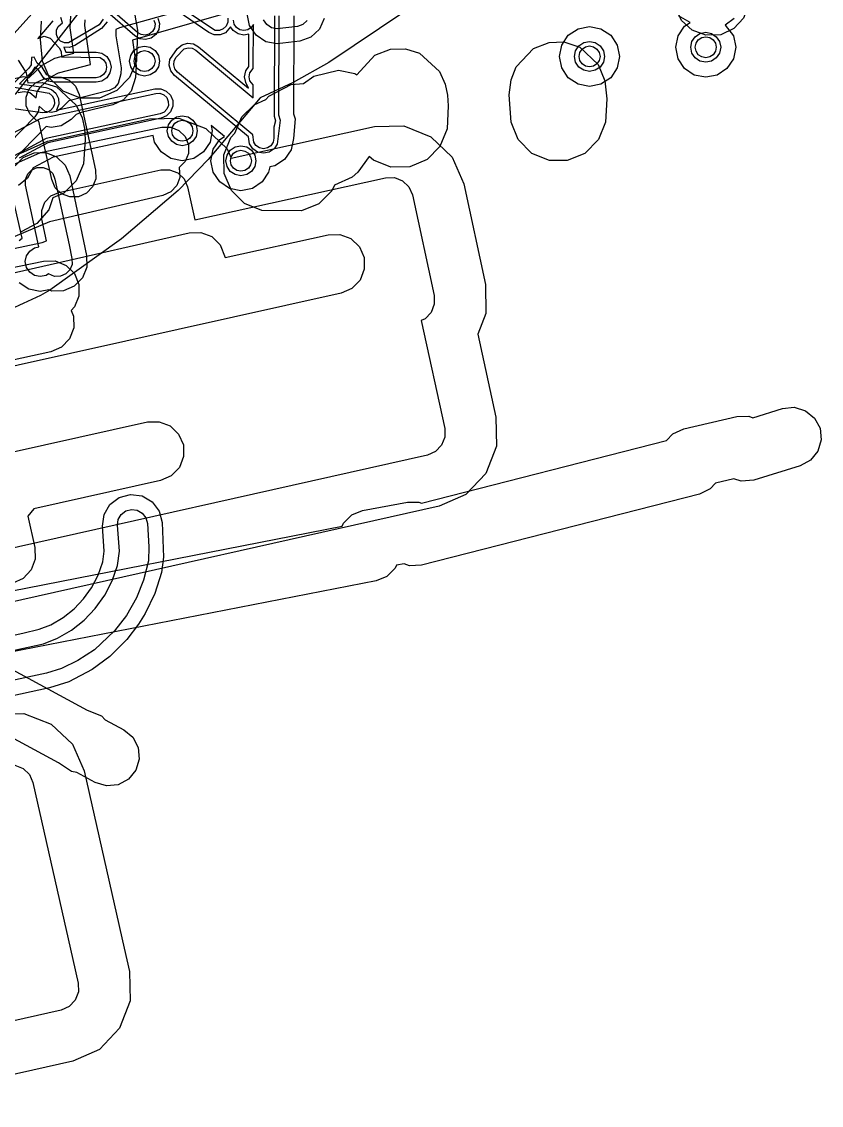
# Model space of a CAD drawing. Header units: metres. Extents: x 8738 to 9560, y -8972 to -7699.
# Drawn here: x 8948.7 to 9002, y -8259.4 to -8187.1 of the extents above; entities that cross this region are included whole.
import ezdxf

# ---------------------------------------------------------------- set-up
doc = ezdxf.new("R2010")
doc.units = ezdxf.units.M
doc.layers.add('AI_GREENING_EXCLUSIONS', color=1, linetype='Continuous')
doc.layers.add('AI_GREENING_LAWN', color=82, linetype='Continuous')

msp = doc.modelspace()

# ---------------------------------------------------------------- linework, layer by layer
at = {"layer": 'AI_GREENING_EXCLUSIONS'}
for points in [[(8994.103, -8183.118), (8995.089, -8183.079), (8996.006, -8183.42), (8996.705, -8184.067), (8997.114, -8184.949), (8997.153, -8185.935), (8996.812, -8186.852), (8996.165, -8187.551), (8995.283, -8187.96), (8994.297, -8187.999), (8993.38, -8187.658), (8992.681, -8187.011), (8992.272, -8186.129), (8992.233, -8185.143), (8992.574, -8184.226), (8993.221, -8183.527), (8994.103, -8183.118)], [(8987.303, -8191.262), (8986.538, -8191.414), (8985.773, -8191.262), (8985.124, -8190.828), (8984.69, -8190.179), (8984.538, -8189.414), (8984.69, -8188.649), (8985.124, -8188), (8985.773, -8187.566), (8986.538, -8187.414), (8987.303, -8187.566), (8987.952, -8188), (8988.386, -8188.649), (8988.538, -8189.414), (8988.386, -8190.179), (8987.952, -8190.828), (8987.303, -8191.262)], [(8994.286, -8189.802), (8993.903, -8189.726), (8993.579, -8189.509), (8993.362, -8189.185), (8993.286, -8188.802), (8993.362, -8188.419), (8993.579, -8188.095), (8993.903, -8187.878), (8994.286, -8187.802), (8994.669, -8187.878), (8994.993, -8188.095), (8995.21, -8188.419), (8995.286, -8188.802), (8995.21, -8189.185), (8994.993, -8189.509), (8994.669, -8189.726), (8994.286, -8189.802)], [(8985.885, -8188.797), (8987.109, -8189.955), (8987.555, -8191.03), (8987.689, -8192.247), (8987.611, -8193.792), (8987.138, -8194.962), (8986.216, -8195.884), (8985.051, -8196.354), (8983.864, -8196.354), (8982.699, -8195.884), (8981.776, -8194.962), (8981.307, -8193.797), (8981.178, -8191.978), (8981.308, -8190.981), (8981.65, -8190.1), (8982.811, -8188.878), (8983.84, -8188.471), (8984.835, -8188.444), (8985.885, -8188.797)], [(8986.155, -8190.338), (8985.831, -8190.121), (8985.614, -8189.797), (8985.538, -8189.414), (8985.614, -8189.031), (8985.831, -8188.707), (8986.155, -8188.49), (8986.538, -8188.414), (8986.921, -8188.49), (8987.245, -8188.707), (8987.462, -8189.031), (8987.538, -8189.414), (8987.462, -8189.797), (8987.245, -8190.121), (8986.921, -8190.338), (8986.538, -8190.414), (8986.155, -8190.338)], [(8994.018, -8189.449), (8993.791, -8189.297), (8993.639, -8189.07), (8993.586, -8188.802), (8993.639, -8188.534), (8993.791, -8188.307), (8994.018, -8188.155), (8994.286, -8188.102), (8994.554, -8188.155), (8994.781, -8188.307), (8994.933, -8188.534), (8994.986, -8188.802), (8994.933, -8189.07), (8994.781, -8189.297), (8994.554, -8189.449), (8994.286, -8189.502), (8994.018, -8189.449)], [(8956.492, -8190.645), (8956.168, -8190.428), (8955.951, -8190.104), (8955.875, -8189.721), (8955.951, -8189.338), (8956.168, -8189.014), (8956.492, -8188.797), (8956.875, -8188.721), (8957.258, -8188.797), (8957.582, -8189.014), (8957.799, -8189.338), (8957.875, -8189.721), (8957.799, -8190.104), (8957.582, -8190.428), (8957.258, -8190.645), (8956.875, -8190.721), (8956.492, -8190.645)], [(8956.607, -8190.368), (8956.38, -8190.216), (8956.228, -8189.989), (8956.175, -8189.721), (8956.228, -8189.453), (8956.38, -8189.226), (8956.607, -8189.074), (8956.875, -8189.021), (8957.143, -8189.074), (8957.37, -8189.226), (8957.522, -8189.453), (8957.575, -8189.721), (8957.522, -8189.989), (8957.37, -8190.216), (8957.143, -8190.368), (8956.875, -8190.421), (8956.607, -8190.368)], [(8963.369, -8193.44), (8964.18, -8192.63), (8964.959, -8192.289), (8965.153, -8192.062), (8966.651, -8191.29), (8967.475, -8191.217), (8968.166, -8190.721), (8969.805, -8190.329), (8970.891, -8190.548), (8971.035, -8190.636), (8972.238, -8189.333), (8973.267, -8188.925), (8974.262, -8188.899), (8975.21, -8189.199), (8976.536, -8190.409), (8976.921, -8191.265), (8977.076, -8191.985), (8977.115, -8192.701), (8977.038, -8194.246), (8976.568, -8195.411), (8975.713, -8196.288), (8974.563, -8196.786), (8973.294, -8196.803), (8972.128, -8196.333), (8971.857, -8196.083), (8971.095, -8197.124), (8970.719, -8197.458), (8969.539, -8198.008), (8969.366, -8198.387), (8968.498, -8199.236), (8967.345, -8199.703), (8964.689, -8199.681), (8963.536, -8199.214), (8962.668, -8198.365), (8962.176, -8197.224), (8962.162, -8195.967), (8962.63, -8194.813), (8962.902, -8194.523), (8963.369, -8193.44)], [(8986.27, -8190.061), (8986.043, -8189.909), (8985.891, -8189.682), (8985.838, -8189.414), (8985.891, -8189.146), (8986.043, -8188.919), (8986.27, -8188.767), (8986.538, -8188.714), (8986.806, -8188.767), (8987.033, -8188.919), (8987.185, -8189.146), (8987.238, -8189.414), (8987.185, -8189.682), (8987.033, -8189.909), (8986.806, -8190.061), (8986.538, -8190.114), (8986.27, -8190.061)], [(8952.472, -8198.776), (8951.887, -8198.787), (8951.342, -8198.573), (8950.92, -8198.168), (8950.686, -8197.631), (8949.832, -8193.73), (8949.644, -8193.656), (8949.222, -8193.25), (8948.988, -8192.714), (8948.976, -8192.129), (8949.19, -8191.584), (8949.596, -8191.162), (8950.132, -8190.928), (8950.725, -8190.798), (8951.31, -8190.787), (8951.855, -8191), (8952.277, -8191.406), (8952.511, -8191.943), (8953.616, -8196.99), (8953.627, -8197.575), (8953.414, -8198.12), (8953.008, -8198.542), (8952.472, -8198.776)], [(8959.01, -8195.291), (8958.686, -8195.074), (8958.469, -8194.75), (8958.393, -8194.367), (8958.469, -8193.984), (8958.686, -8193.66), (8959.01, -8193.443), (8959.393, -8193.367), (8959.776, -8193.443), (8960.1, -8193.66), (8960.317, -8193.984), (8960.393, -8194.367), (8960.317, -8194.75), (8960.1, -8195.074), (8959.776, -8195.291), (8959.393, -8195.367), (8959.01, -8195.291)], [(8958.898, -8194.862), (8958.746, -8194.635), (8958.693, -8194.367), (8958.746, -8194.099), (8958.898, -8193.872), (8959.125, -8193.72), (8959.393, -8193.667), (8959.661, -8193.72), (8959.888, -8193.872), (8960.04, -8194.099), (8960.093, -8194.367), (8960.04, -8194.635), (8959.888, -8194.862), (8959.661, -8195.014), (8959.393, -8195.067), (8959.125, -8195.014), (8958.898, -8194.862)], [(8962.593, -8197.078), (8962.376, -8196.754), (8962.3, -8196.371), (8962.376, -8195.988), (8962.593, -8195.664), (8962.917, -8195.447), (8963.3, -8195.371), (8963.683, -8195.447), (8964.007, -8195.664), (8964.224, -8195.988), (8964.3, -8196.371), (8964.224, -8196.754), (8964.007, -8197.078), (8963.683, -8197.295), (8963.3, -8197.371), (8962.917, -8197.295), (8962.593, -8197.078)], [(8962.805, -8196.866), (8962.653, -8196.639), (8962.6, -8196.371), (8962.653, -8196.103), (8962.805, -8195.876), (8963.032, -8195.724), (8963.3, -8195.671), (8963.568, -8195.724), (8963.795, -8195.876), (8963.947, -8196.103), (8964, -8196.371), (8963.947, -8196.639), (8963.795, -8196.866), (8963.568, -8197.018), (8963.3, -8197.071), (8963.032, -8197.018), (8962.805, -8196.866)], [(8950.472, -8196.958), (8950.751, -8197.231), (8950.905, -8197.589), (8951.841, -8201.985), (8952.035, -8202.892), (8952.04, -8203.282), (8951.895, -8203.645), (8951.623, -8203.924), (8951.265, -8204.079), (8950.875, -8204.084), (8950.482, -8203.91), (8950.31, -8204.025), (8949.927, -8204.101), (8949.544, -8204.025), (8949.22, -8203.808), (8949.003, -8203.484), (8948.927, -8203.101), (8949.003, -8202.718), (8949.22, -8202.394), (8949.544, -8202.177), (8949.826, -8202.121), (8948.949, -8198.006), (8948.944, -8197.615), (8949.088, -8197.253), (8949.361, -8196.973), (8949.719, -8196.819), (8950.109, -8196.814), (8950.472, -8196.958)], [(8930.894, -8238.397), (8932.239, -8236.984), (8934.022, -8236.192), (8943.629, -8234.029), (8946.876, -8233.298), (8948.826, -8233.249), (8950.647, -8233.95), (8952.061, -8235.294), (8952.852, -8237.078), (8955.514, -8248.902), (8955.868, -8250.472), (8955.917, -8252.422), (8955.216, -8254.243), (8953.871, -8255.656), (8952.088, -8256.448), (8939.234, -8259.342), (8937.284, -8259.391), (8935.463, -8258.69), (8934.049, -8257.346), (8933.258, -8255.562), (8930.242, -8242.168), (8930.193, -8240.218), (8930.894, -8238.397)], [(8933.852, -8240.268), (8934.256, -8239.844), (8934.791, -8239.607), (8944.398, -8237.443), (8947.645, -8236.712), (8948.23, -8236.698), (8948.776, -8236.908), (8949.2, -8237.311), (8949.438, -8237.846), (8952.1, -8249.671), (8952.453, -8251.241), (8952.468, -8251.826), (8952.258, -8252.372), (8951.854, -8252.796), (8951.319, -8253.033), (8938.465, -8255.928), (8937.88, -8255.942), (8937.334, -8255.732), (8936.91, -8255.329), (8936.672, -8254.794), (8933.657, -8241.399), (8933.642, -8240.814), (8933.852, -8240.268)]]:
    msp.add_lwpolyline(points, close=True, dxfattribs=at)
for points in [[(8964.913, -8184.765), (8955.201, -8187.495), (8954.961, -8187.615), (8954.97, -8188.032), (8955.327, -8190.173), (8955.305, -8190.562), (8955.126, -8191.218), (8954.867, -8191.51), (8954.516, -8191.68), (8951.834, -8192.382), (8951.313, -8192.89), (8950.979, -8193.091), (8950.64, -8193.151), (8950.257, -8193.075), (8949.85, -8192.739), (8949.78, -8193.115), (8949.567, -8193.442), (8940.968, -8202.257)], [(8963.819, -8186.107), (8956.074, -8188.337), (8956.317, -8190.031), (8956.274, -8190.81), (8955.989, -8191.723), (8955.471, -8192.307), (8954.769, -8192.648), (8952.657, -8193.149), (8952.325, -8193.287), (8951.986, -8193.63), (8951.318, -8194.032), (8950.64, -8194.151), (8950.315, -8194.091), (8941.675, -8202.964)], [(8946.944, -8189.239), (8949.585, -8186.326)], [(8957.502, -8186.981), (8957.573, -8187.245), (8957.538, -8187.516), (8957.402, -8187.752), (8957.186, -8187.919), (8956.922, -8187.99), (8956.651, -8187.955), (8956.415, -8187.819), (8954.394, -8186.054)], [(8962.424, -8186.859), (8962.42, -8187.132), (8962.312, -8187.383), (8962.117, -8187.574), (8961.863, -8187.675), (8961.59, -8187.671), (8959.213, -8186.101)], [(8974.237, -8186.42), (8969.168, -8189.825), (8966.789, -8191.149), (8964.575, -8192.167), (8961.109, -8196.287), (8959.117, -8198.345), (8955.341, -8201.591), (8950.568, -8205.003), (8949.946, -8205.363), (8947.636, -8206.436)], [(8950.763, -8187.032), (8949.77, -8188.207), (8950.18, -8188.064), (8950.585, -8188.194), (8951.187, -8188.846), (8951.324, -8189.082), (8951.341, -8189.428), (8953.912, -8189.482), (8954.139, -8189.633), (8954.291, -8189.86), (8954.344, -8190.128), (8954.291, -8190.396), (8954.139, -8190.623), (8953.912, -8190.775), (8953.644, -8190.828), (8950.832, -8190.828), (8950.355, -8190.64), (8950.054, -8190.123), (8949.708, -8189.854), (8949.513, -8189.46), (8949.33, -8189.488), (8949.32, -8189.971), (8949.168, -8190.198), (8947.929, -8191.418), (8950.519, -8191.867), (8950.724, -8192.047), (8950.845, -8192.292), (8950.863, -8192.565), (8950.775, -8192.824), (8950.595, -8193.029), (8950.35, -8193.15), (8950.077, -8193.167), (8947.836, -8192.871)], [(8948.063, -8190.906), (8948.826, -8190.744), (8949.177, -8190.809), (8950.05, -8189.983), (8950.89, -8189.528), (8952.157, -8189.197), (8951.914, -8187.499), (8951.957, -8186.719)], [(8948.457, -8191.825), (8948.839, -8191.744), (8949.222, -8191.815), (8949.642, -8192.163), (8949.716, -8191.768), (8949.933, -8191.444), (8950.723, -8190.723), (8951.143, -8190.495), (8953.274, -8189.949), (8952.904, -8187.357), (8952.925, -8186.968)], [(8966.83, -8186.707), (8966.806, -8193.234), (8966.909, -8193.581), (8966.8, -8194.877), (8966.645, -8195.642), (8966.209, -8196.289), (8965.559, -8196.72), (8965.217, -8196.787), (8965.148, -8197.136), (8964.714, -8197.785), (8964.065, -8198.219), (8963.3, -8198.371), (8962.535, -8198.219), (8961.886, -8197.785), (8961.452, -8197.136), (8961.3, -8196.371), (8961.452, -8195.606), (8961.886, -8194.957), (8962.197, -8194.749), (8961.324, -8194.022), (8961.393, -8194.367), (8961.241, -8195.132), (8960.807, -8195.781), (8960.158, -8196.215), (8959.393, -8196.367), (8958.628, -8196.215), (8957.979, -8195.781), (8957.545, -8195.132), (8957.454, -8194.676), (8950.781, -8196.126), (8949.443, -8196.843), (8949.074, -8197.525), (8948.468, -8198.018)], [(8954.39, -8187.092), (8953.998, -8187.555), (8952.218, -8188.672), (8951.854, -8188.811), (8951.501, -8188.801), (8951.627, -8189.128), (8953.644, -8189.128), (8954.027, -8189.204), (8954.351, -8189.421), (8954.568, -8189.746), (8954.644, -8190.128), (8954.568, -8190.511), (8954.351, -8190.835), (8954.027, -8191.052), (8953.644, -8191.128), (8950.832, -8191.128), (8950.466, -8191.059), (8950.15, -8190.86), (8949.827, -8190.344), (8949.566, -8190.132), (8949.38, -8190.41), (8948.541, -8191.25), (8950.3, -8191.482), (8950.669, -8191.608), (8950.962, -8191.865), (8951.135, -8192.215), (8951.16, -8192.604), (8951.005, -8193.007), (8957.563, -8191.582), (8957.953, -8191.576), (8958.316, -8191.718), (8958.596, -8191.989), (8958.752, -8192.347), (8958.759, -8192.737), (8958.616, -8193.1), (8958.345, -8193.381), (8957.987, -8193.537), (8950.431, -8195.178), (8948.525, -8196.201)], [(8956.231, -8186.664), (8956.414, -8187.653), (8956.332, -8189.726), (8955.878, -8190.81), (8955.023, -8191.687), (8953.873, -8192.185), (8952.604, -8192.202), (8951.439, -8191.732), (8950.562, -8190.877), (8950.063, -8189.726), (8949.93, -8188.273), (8949.999, -8187.051)], [(8954.124, -8186.92), (8953.839, -8187.301), (8951.804, -8188.515), (8951.531, -8188.507), (8951.281, -8188.395), (8951.094, -8188.197), (8950.997, -8187.942), (8951.004, -8187.669), (8951.116, -8187.419), (8951.412, -8187.171), (8951.412, -8187.171), (8951.293, -8186.821)], [(8957.771, -8186.848), (8957.873, -8187.225), (8957.823, -8187.612), (8957.628, -8187.95), (8957.319, -8188.188), (8956.942, -8188.29), (8956.555, -8188.24), (8956.217, -8188.045), (8954.431, -8186.485)], [(8965.83, -8186.704), (8965.806, -8193.309), (8965.913, -8193.672), (8965.723, -8195.256), (8965.505, -8195.58), (8965.179, -8195.795), (8964.796, -8195.87), (8964.414, -8195.793), (8964.09, -8195.575), (8963.875, -8195.249), (8963.8, -8194.784), (8958.879, -8190.681), (8958.633, -8190.378), (8958.523, -8190.003), (8958.564, -8189.615), (8959.071, -8188.889), (8959.375, -8188.643), (8959.749, -8188.533), (8960.137, -8188.574), (8960.479, -8188.761), (8963.812, -8191.539), (8963.623, -8191.146), (8963.547, -8190.763), (8963.623, -8190.38), (8963.818, -8190.089), (8963.826, -8187.917), (8963.496, -8187.983), (8963.113, -8187.907), (8962.789, -8187.69), (8962.614, -8187.428), (8962.28, -8187.826), (8961.918, -8187.97), (8961.527, -8187.965), (8961.169, -8187.811), (8959.125, -8186.405)], [(8965.53, -8186.703), (8965.505, -8193.398), (8965.614, -8193.699), (8965.503, -8194.121), (8965.5, -8194.872), (8965.446, -8195.14), (8965.293, -8195.367), (8965.066, -8195.518), (8964.798, -8195.57), (8964.53, -8195.516), (8964.303, -8195.363), (8964.152, -8195.136), (8964.101, -8194.644), (8959.071, -8190.451), (8958.899, -8190.238), (8958.822, -8189.976), (8958.851, -8189.705), (8958.981, -8189.465), (8959.514, -8188.909), (8959.776, -8188.832), (8960.047, -8188.861), (8960.287, -8188.991), (8964.11, -8192.178), (8964.113, -8191.299), (8963.9, -8191.031), (8963.847, -8190.763), (8963.9, -8190.495), (8964.117, -8190.225), (8964.128, -8187.273), (8963.991, -8187.478), (8963.991, -8187.478), (8963.764, -8187.63), (8963.496, -8187.683), (8963.228, -8187.63), (8963.001, -8187.478), (8962.849, -8187.251), (8962.796, -8186.983)], [(8968.854, -8186.887), (8968.528, -8187.596), (8967.955, -8188.126), (8967.223, -8188.397), (8965.725, -8188.579), (8964.96, -8188.427), (8964.311, -8187.993), (8963.877, -8187.344), (8963.725, -8186.579)], [(8967.718, -8187.009), (8967.432, -8187.274), (8967.066, -8187.409), (8965.725, -8187.579), (8965.342, -8187.503), (8965.018, -8187.286), (8964.801, -8186.962)], [(8996.173, -8186.885), (8995.591, -8187.315), (8996.134, -8188.037), (8996.286, -8188.802), (8996.134, -8189.567), (8995.7, -8190.216), (8995.051, -8190.65), (8994.286, -8190.802), (8993.521, -8190.65), (8992.872, -8190.216), (8992.438, -8189.567), (8992.286, -8188.802), (8992.438, -8188.037), (8992.872, -8187.388), (8993.24, -8187.142), (8992.468, -8186.702)], [(8948.444, -8189.67), (8948.981, -8190.507), (8949.092, -8191.168), (8950.052, -8191.143), (8951.001, -8191.443), (8952.326, -8192.653), (8952.712, -8193.509), (8952.867, -8194.229), (8952.906, -8194.945), (8952.812, -8196.572), (8952.314, -8197.722), (8951.504, -8198.533), (8950.771, -8198.856), (8950.502, -8199.636), (8949.699, -8200.562), (8948.657, -8201.104)], [(8945.855, -8195.703), (8949.934, -8193.547), (8957.626, -8191.876), (8957.899, -8191.871), (8958.153, -8191.971), (8958.35, -8192.161), (8958.459, -8192.411), (8958.464, -8192.684), (8958.364, -8192.938), (8958.174, -8193.135), (8957.923, -8193.244), (8950.327, -8194.894), (8948.188, -8196.041)], [(8948.626, -8195.855), (8950.412, -8195.069), (8957.201, -8193.564), (8959.152, -8193.522), (8960.97, -8194.229), (8962.379, -8195.578), (8962.651, -8196.195), (8972.206, -8194.083), (8974.156, -8194.05), (8975.971, -8194.766), (8977.374, -8196.122), (8978.151, -8197.912), (8979.604, -8204.62), (8979.637, -8206.57), (8979.099, -8207.934), (8980.304, -8213.482), (8980.339, -8215.423), (8979.633, -8217.232), (8978.29, -8218.635), (8976.514, -8219.421), (8947.597, -8225.916)], [(8936.315, -8201.89), (8949.928, -8195.814), (8958.032, -8194.131), (8958.617, -8194.128), (8959.159, -8194.35), (8959.574, -8194.762), (8959.8, -8195.302), (8959.803, -8195.887), (8959.581, -8196.429), (8959.183, -8196.83), (8959.23, -8197.479), (8959.023, -8198.027), (8958.623, -8198.454), (8958.09, -8198.695), (8950.547, -8200.445), (8938.32, -8205.6)], [(8948.25, -8196.709), (8948.794, -8196.15), (8949.511, -8195.841), (8950.291, -8195.831), (8951.016, -8196.12), (8951.016, -8196.12), (8951.575, -8196.664), (8951.884, -8197.381), (8953.013, -8202.684), (8953.023, -8203.464), (8952.734, -8204.189), (8952.19, -8204.748), (8951.473, -8205.057), (8950.693, -8205.067), (8950.495, -8204.988), (8949.927, -8205.101), (8949.162, -8204.949), (8948.513, -8204.515)], [(8943.939, -8203.123), (8950.054, -8201.835), (8950.349, -8201.72), (8950.029, -8200.275), (8950.017, -8199.69), (8950.229, -8199.145), (8950.633, -8198.722), (8951.169, -8198.486), (8957.959, -8196.981), (8958.544, -8196.969), (8959.089, -8197.181), (8959.512, -8197.585), (8959.748, -8198.121), (8960.234, -8200.316), (8972.947, -8197.504), (8973.532, -8197.494), (8974.076, -8197.709), (8974.497, -8198.116), (8974.73, -8198.652), (8976.183, -8205.361), (8976.193, -8205.946), (8975.979, -8206.49), (8975.572, -8206.911), (8975.319, -8207.021), (8976.883, -8214.224), (8976.894, -8214.807), (8976.682, -8215.35), (8976.279, -8215.77), (8975.746, -8216.006), (8944.592, -8223.003)], [(8948.513, -8201.687), (8948.726, -8201.544), (8947.971, -8198.214)], [(8940.315, -8205.626), (8959.849, -8201.177), (8960.629, -8201.155), (8961.358, -8201.434), (8961.925, -8201.97), (8962.248, -8202.833), (8969.122, -8201.305), (8969.902, -8201.287), (8970.63, -8201.569), (8971.194, -8202.109), (8971.509, -8202.823), (8971.526, -8203.603), (8971.244, -8204.331), (8970.704, -8204.895), (8969.99, -8205.209), (8944.728, -8210.826)], [(8943.104, -8204.516), (8950.136, -8203.065), (8950.916, -8203.059), (8951.639, -8203.352), (8952.195, -8203.9), (8952.499, -8204.619), (8952.505, -8205.399), (8952.211, -8206.122), (8951.982, -8206.355), (8952.148, -8206.735), (8952.162, -8207.516), (8951.876, -8208.242), (8951.334, -8208.803), (8950.618, -8209.115), (8943.786, -8210.599)], [(8944.628, -8225.724), (8970.045, -8220.761), (8970.134, -8220.551), (8970.691, -8220.004), (8971.414, -8219.711), (8974.396, -8219.143), (8975.159, -8219.146), (8975.342, -8219.221), (8991.672, -8215.044), (8992.096, -8214.585), (8992.816, -8214.258), (8996.369, -8213.437), (8997.166, -8213.415), (8997.422, -8213.516), (8999.41, -8212.902), (9000.186, -8212.822), (9000.934, -8213.045), (9001.54, -8213.537), (9001.911, -8214.223), (9001.991, -8215), (9001.768, -8215.747), (9001.276, -8216.353), (9000.59, -8216.724), (8997.485, -8217.683), (8996.655, -8217.758), (8996.164, -8217.59), (8994.941, -8217.872), (8994.583, -8218.271), (8993.88, -8218.608), (8975.336, -8223.351), (8974.544, -8223.392), (8974.174, -8223.257), (8973.672, -8223.353), (8973.588, -8223.551), (8973.035, -8224.099), (8972.315, -8224.393), (8944.97, -8229.733)], [(8947.922, -8215.841), (8957.076, -8213.801), (8957.856, -8213.783), (8958.583, -8214.065), (8959.148, -8214.604), (8959.463, -8215.318), (8959.481, -8216.098), (8959.199, -8216.826), (8958.66, -8217.39), (8957.946, -8217.705), (8949.485, -8219.591), (8949.091, -8220.089), (8949.568, -8222.168), (8949.591, -8222.943), (8949.318, -8223.669), (8948.789, -8224.237), (8948.084, -8224.56)], [(8941.657, -8229.424), (8948.77, -8227.884), (8949.841, -8227.629), (8950.627, -8227.329), (8951.442, -8226.852), (8952.18, -8226.266), (8952.814, -8225.608), (8952.814, -8225.608), (8953.343, -8224.856), (8953.776, -8224.021), (8954.086, -8223.132), (8954.193, -8222.42), (8954.068, -8220.753), (8954.172, -8219.98), (8954.563, -8219.305), (8955.184, -8218.831), (8955.938, -8218.631), (8956.711, -8218.735), (8957.386, -8219.127), (8957.86, -8219.747), (8958.06, -8220.501), (8958.146, -8222.816), (8957.994, -8223.833), (8957.556, -8225.24), (8956.925, -8226.576), (8956.481, -8227.297), (8955.698, -8228.321), (8954.567, -8229.442), (8953.381, -8230.316), (8951.818, -8231.139), (8950.547, -8231.541), (8941.552, -8233.489)], [(8940.692, -8230.655), (8950.131, -8228.605), (8951.071, -8228.232), (8951.999, -8227.691), (8952.842, -8227.026), (8953.587, -8226.242), (8954.218, -8225.356), (8954.709, -8224.4), (8955.061, -8223.385), (8955.208, -8222.419), (8955.066, -8220.69), (8955.118, -8220.304), (8955.314, -8219.966), (8955.624, -8219.729), (8956.001, -8219.629), (8956.388, -8219.681), (8956.725, -8219.877), (8956.962, -8220.187), (8957.062, -8220.564), (8957.161, -8222.13), (8957.129, -8223.06), (8956.811, -8224.361), (8956.337, -8225.541), (8955.667, -8226.716), (8954.88, -8227.737), (8953.53, -8228.996), (8952.437, -8229.721), (8951.348, -8230.252), (8950.335, -8230.564), (8940.698, -8232.636)], [(8933.855, -8222.627), (8953.056, -8233.017), (8954.007, -8233.398), (8954.255, -8233.665), (8955.483, -8234.328), (8956.085, -8234.825), (8956.45, -8235.515), (8956.524, -8236.291), (8956.294, -8237.037), (8955.797, -8237.639), (8955.107, -8238.004), (8954.331, -8238.078), (8953.585, -8237.848), (8952.358, -8237.187), (8952, -8237.127), (8951.149, -8236.533), (8932.163, -8226.26)], [(8933.855, -8222.627), (8953.056, -8233.017), (8954.007, -8233.398), (8954.255, -8233.665), (8955.483, -8234.328), (8956.085, -8234.825), (8956.45, -8235.515), (8956.524, -8236.291), (8956.294, -8237.037), (8955.797, -8237.639), (8955.107, -8238.004), (8954.331, -8238.078), (8953.585, -8237.848), (8952.358, -8237.187), (8952, -8237.127), (8951.149, -8236.533), (8932.163, -8226.26)]]:
    msp.add_lwpolyline(points, dxfattribs=at)
at = {"layer": 'AI_GREENING_LAWN'}
msp.add_lwpolyline([(8952.712, -8186.201), (8948.264, -8191.911), (8948.226, -8191.953), (8935.949, -8204.489), (8935.908, -8204.544), (8927.436, -8220.193), (8927.308, -8220.346), (8927.131, -8220.437), (8926.932, -8220.451), (8926.744, -8220.387), (8916.796, -8214.573), (8916.637, -8214.426), (8916.555, -8214.226), (8916.566, -8214.01), (8916.666, -8213.819), (8921.972, -8207.534), (8921.993, -8207.51), (8926.742, -8202.559), (8926.777, -8202.526), (8939.389, -8191.646), (8939.399, -8191.638), (8945.842, -8186.351)], dxfattribs=at)

doc.saveas('drawing.dxf')
